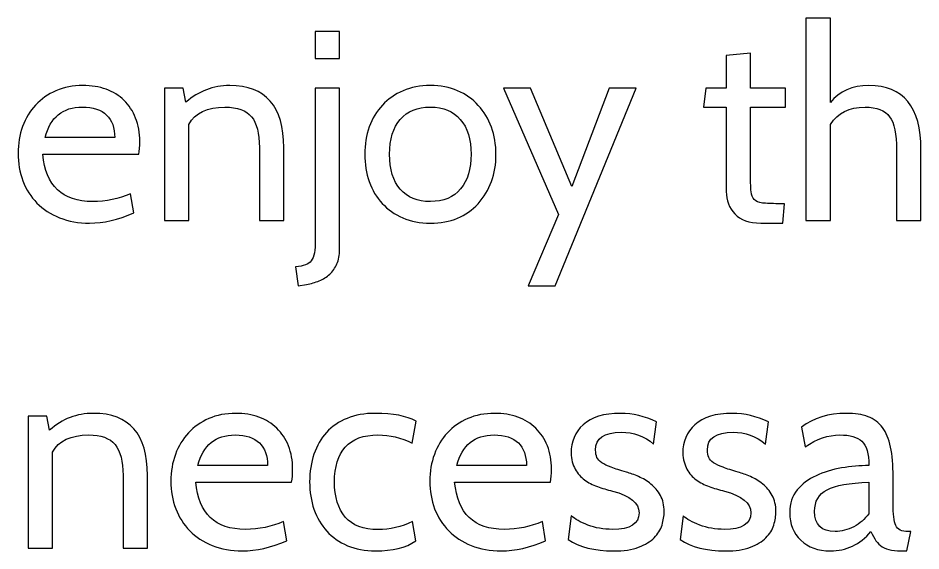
# Model space of a CAD drawing. Header units: centimetres. Extents: x -24 to 24.1, y -20.7 to 0.5.
# Drawn here: x 10.021 to 12.853, y -13.905 to -12.233 of the extents above; entities that cross this region are included whole.
import ezdxf

# ---------------------------------------------------------------- set-up
doc = ezdxf.new("R2010")
doc.units = ezdxf.units.CM
doc.header["$MEASUREMENT"] = 0
doc.layers.add('Layer 1', color=7, linetype='Continuous')

msp = doc.modelspace()

# ---------------------------------------------------------------- linework, layer by layer
at = {"layer": 'Layer 1', "color": 250}
for points, knots in [([(12.85266, -12.86815), (12.85266, -12.86815), (12.77646, -12.86815), (12.77646, -12.86815), (12.77646, -12.86815), (12.77646, -12.86815), (12.77646, -12.64632), (12.77646, -12.64632), (12.77646, -12.64632), (12.77646, -12.59722), (12.76912, -12.56264), (12.75445, -12.54261), (12.75445, -12.54261), (12.73977, -12.52257), (12.71409, -12.51255), (12.6774, -12.51255), (12.6774, -12.51255), (12.62773, -12.51255), (12.59161, -12.53061), (12.56903, -12.56674), (12.56903, -12.56674), (12.56903, -12.56674), (12.56903, -12.86815), (12.56903, -12.86815), (12.56903, -12.86815), (12.56903, -12.86815), (12.49198, -12.86815), (12.49198, -12.86815), (12.49198, -12.86815), (12.49198, -12.86815), (12.49198, -12.23315), (12.49198, -12.23315), (12.49198, -12.23315), (12.49198, -12.23315), (12.56903, -12.23315), (12.56903, -12.23315), (12.56903, -12.23315), (12.56903, -12.23315), (12.56903, -12.49816), (12.56903, -12.49816), (12.56903, -12.49816), (12.59669, -12.4626), (12.63676, -12.44481), (12.68925, -12.44481), (12.68925, -12.44481), (12.79819, -12.44481), (12.85266, -12.51198), (12.85266, -12.64632), (12.85266, -12.64632), (12.85266, -12.64632), (12.85266, -12.86815), (12.85266, -12.86815)], [0, 0, 0, 0, 0.07142857, 0.07142857, 0.07142857, 0.07142857, 0.14285714, 0.14285714, 0.14285714, 0.14285714, 0.21428571, 0.21428571, 0.21428571, 0.21428571, 0.28571429, 0.28571429, 0.28571429, 0.28571429, 0.35714286, 0.35714286, 0.35714286, 0.35714286, 0.42857143, 0.42857143, 0.42857143, 0.42857143, 0.5, 0.5, 0.5, 0.5, 0.57142857, 0.57142857, 0.57142857, 0.57142857, 0.64285714, 0.64285714, 0.64285714, 0.64285714, 0.71428571, 0.71428571, 0.71428571, 0.71428571, 0.78571429, 0.78571429, 0.78571429, 0.78571429, 0.85714286, 0.85714286, 0.85714286, 0.85714286, 1, 1, 1, 1]), ([(11.02978, -12.36015), (11.02978, -12.36015), (10.95358, -12.36015), (10.95358, -12.36015), (10.95358, -12.36015), (10.95358, -12.36015), (10.95358, -12.27548), (10.95358, -12.27548), (10.95358, -12.27548), (10.95358, -12.27548), (11.02978, -12.27548), (11.02978, -12.27548), (11.02978, -12.27548), (11.02978, -12.27548), (11.02978, -12.36015), (11.02978, -12.36015)], [0, 0, 0, 0, 0.2, 0.2, 0.2, 0.2, 0.4, 0.4, 0.4, 0.4, 0.6, 0.6, 0.6, 0.6, 1, 1, 1, 1]), ([(12.42509, -12.81566), (12.42509, -12.81566), (12.41916, -12.87662), (12.41916, -12.87662), (12.41916, -12.87662), (12.41916, -12.87662), (12.35058, -12.87662), (12.35058, -12.87662), (12.35058, -12.87662), (12.3139, -12.87662), (12.28666, -12.86702), (12.26888, -12.84783), (12.26888, -12.84783), (12.2511, -12.82864), (12.24221, -12.80521), (12.24221, -12.77756), (12.24221, -12.77756), (12.24221, -12.77756), (12.24221, -12.51255), (12.24221, -12.51255), (12.24221, -12.51255), (12.24221, -12.51255), (12.17109, -12.51255), (12.17109, -12.51255), (12.17109, -12.51255), (12.17109, -12.51255), (12.17786, -12.45328), (12.17786, -12.45328), (12.17786, -12.45328), (12.17786, -12.45328), (12.24221, -12.45328), (12.24221, -12.45328), (12.24221, -12.45328), (12.24221, -12.45328), (12.24221, -12.35083), (12.24221, -12.35083), (12.24221, -12.35083), (12.24221, -12.35083), (12.31841, -12.34321), (12.31841, -12.34321), (12.31841, -12.34321), (12.31841, -12.34321), (12.31841, -12.45328), (12.31841, -12.45328), (12.31841, -12.45328), (12.31841, -12.45328), (12.42763, -12.45328), (12.42763, -12.45328), (12.42763, -12.45328), (12.42763, -12.45328), (12.42763, -12.51255), (12.42763, -12.51255), (12.42763, -12.51255), (12.42763, -12.51255), (12.31841, -12.51255), (12.31841, -12.51255), (12.31841, -12.51255), (12.31841, -12.51255), (12.31841, -12.73099), (12.31841, -12.73099), (12.31841, -12.73099), (12.31841, -12.75075), (12.31898, -12.76627), (12.3201, -12.77756), (12.3201, -12.77756), (12.32123, -12.78885), (12.32448, -12.79731), (12.32984, -12.80296), (12.32984, -12.80296), (12.3352, -12.8086), (12.34381, -12.81213), (12.35566, -12.81354), (12.35566, -12.81354), (12.36752, -12.81495), (12.38417, -12.81566), (12.40562, -12.81566), (12.40562, -12.81566), (12.40562, -12.81566), (12.42509, -12.81566), (12.42509, -12.81566)], [0, 0, 0, 0, 0.04761905, 0.04761905, 0.04761905, 0.04761905, 0.0952381, 0.0952381, 0.0952381, 0.0952381, 0.14285714, 0.14285714, 0.14285714, 0.14285714, 0.19047619, 0.19047619, 0.19047619, 0.19047619, 0.23809524, 0.23809524, 0.23809524, 0.23809524, 0.28571429, 0.28571429, 0.28571429, 0.28571429, 0.33333333, 0.33333333, 0.33333333, 0.33333333, 0.38095238, 0.38095238, 0.38095238, 0.38095238, 0.42857143, 0.42857143, 0.42857143, 0.42857143, 0.47619048, 0.47619048, 0.47619048, 0.47619048, 0.52380952, 0.52380952, 0.52380952, 0.52380952, 0.57142857, 0.57142857, 0.57142857, 0.57142857, 0.61904762, 0.61904762, 0.61904762, 0.61904762, 0.66666667, 0.66666667, 0.66666667, 0.66666667, 0.71428571, 0.71428571, 0.71428571, 0.71428571, 0.76190476, 0.76190476, 0.76190476, 0.76190476, 0.80952381, 0.80952381, 0.80952381, 0.80952381, 0.85714286, 0.85714286, 0.85714286, 0.85714286, 0.9047619, 0.9047619, 0.9047619, 0.9047619, 1, 1, 1, 1]), ([(10.39985, -12.66072), (10.39985, -12.66072), (10.09928, -12.66072), (10.09928, -12.66072), (10.09928, -12.66072), (10.10831, -12.75949), (10.16024, -12.80888), (10.25507, -12.80888), (10.25507, -12.80888), (10.2974, -12.80888), (10.33719, -12.8007), (10.37445, -12.78433), (10.37445, -12.78433), (10.37445, -12.78433), (10.38461, -12.84444), (10.38461, -12.84444), (10.38461, -12.84444), (10.3355, -12.86589), (10.28922, -12.87662), (10.24575, -12.87662), (10.24575, -12.87662), (10.21076, -12.87662), (10.17929, -12.87097), (10.15135, -12.85968), (10.15135, -12.85968), (10.12341, -12.84839), (10.09984, -12.83301), (10.08065, -12.81354), (10.08065, -12.81354), (10.06146, -12.79407), (10.04679, -12.77092), (10.03663, -12.74411), (10.03663, -12.74411), (10.02647, -12.7173), (10.02139, -12.68837), (10.02139, -12.65733), (10.02139, -12.65733), (10.02139, -12.62741), (10.02618, -12.59947), (10.03578, -12.57351), (10.03578, -12.57351), (10.04538, -12.54754), (10.05892, -12.52511), (10.07642, -12.5062), (10.07642, -12.5062), (10.09392, -12.48729), (10.11523, -12.47233), (10.14034, -12.46133), (10.14034, -12.46133), (10.16546, -12.45032), (10.19354, -12.44481), (10.22459, -12.44481), (10.22459, -12.44481), (10.25112, -12.44481), (10.27539, -12.44877), (10.2974, -12.45667), (10.2974, -12.45667), (10.31941, -12.46457), (10.33818, -12.47614), (10.3537, -12.49138), (10.3537, -12.49138), (10.36923, -12.50662), (10.38136, -12.52511), (10.39011, -12.54684), (10.39011, -12.54684), (10.39886, -12.56857), (10.40323, -12.59298), (10.40323, -12.62008), (10.40323, -12.62008), (10.40323, -12.63588), (10.40211, -12.64943), (10.39985, -12.66072)], [0, 0, 0, 0, 0.05263158, 0.05263158, 0.05263158, 0.05263158, 0.10526316, 0.10526316, 0.10526316, 0.10526316, 0.15789474, 0.15789474, 0.15789474, 0.15789474, 0.21052632, 0.21052632, 0.21052632, 0.21052632, 0.26315789, 0.26315789, 0.26315789, 0.26315789, 0.31578947, 0.31578947, 0.31578947, 0.31578947, 0.36842105, 0.36842105, 0.36842105, 0.36842105, 0.42105263, 0.42105263, 0.42105263, 0.42105263, 0.47368421, 0.47368421, 0.47368421, 0.47368421, 0.52631579, 0.52631579, 0.52631579, 0.52631579, 0.57894737, 0.57894737, 0.57894737, 0.57894737, 0.63157895, 0.63157895, 0.63157895, 0.63157895, 0.68421053, 0.68421053, 0.68421053, 0.68421053, 0.73684211, 0.73684211, 0.73684211, 0.73684211, 0.78947368, 0.78947368, 0.78947368, 0.78947368, 0.84210526, 0.84210526, 0.84210526, 0.84210526, 0.89473684, 0.89473684, 0.89473684, 0.89473684, 1, 1, 1, 1]), ([(10.85452, -12.86815), (10.85452, -12.86815), (10.77831, -12.86815), (10.77831, -12.86815), (10.77831, -12.86815), (10.77831, -12.86815), (10.77831, -12.63955), (10.77831, -12.63955), (10.77831, -12.63955), (10.77831, -12.59496), (10.76999, -12.56264), (10.75334, -12.54261), (10.75334, -12.54261), (10.73669, -12.52257), (10.70889, -12.51255), (10.66994, -12.51255), (10.66994, -12.51255), (10.61463, -12.51255), (10.57681, -12.53061), (10.55649, -12.56674), (10.55649, -12.56674), (10.55649, -12.56674), (10.55649, -12.86815), (10.55649, -12.86815), (10.55649, -12.86815), (10.55649, -12.86815), (10.48029, -12.86815), (10.48029, -12.86815), (10.48029, -12.86815), (10.48029, -12.86815), (10.48029, -12.45328), (10.48029, -12.45328), (10.48029, -12.45328), (10.48029, -12.45328), (10.53955, -12.45328), (10.53955, -12.45328), (10.53955, -12.45328), (10.53955, -12.45328), (10.54802, -12.49731), (10.54802, -12.49731), (10.54802, -12.49731), (10.58753, -12.46231), (10.63325, -12.44481), (10.68518, -12.44481), (10.68518, -12.44481), (10.79807, -12.44481), (10.85452, -12.50973), (10.85452, -12.63955), (10.85452, -12.63955), (10.85452, -12.63955), (10.85452, -12.86815), (10.85452, -12.86815)], [0, 0, 0, 0, 0.07142857, 0.07142857, 0.07142857, 0.07142857, 0.14285714, 0.14285714, 0.14285714, 0.14285714, 0.21428571, 0.21428571, 0.21428571, 0.21428571, 0.28571429, 0.28571429, 0.28571429, 0.28571429, 0.35714286, 0.35714286, 0.35714286, 0.35714286, 0.42857143, 0.42857143, 0.42857143, 0.42857143, 0.5, 0.5, 0.5, 0.5, 0.57142857, 0.57142857, 0.57142857, 0.57142857, 0.64285714, 0.64285714, 0.64285714, 0.64285714, 0.71428571, 0.71428571, 0.71428571, 0.71428571, 0.78571429, 0.78571429, 0.78571429, 0.78571429, 0.85714286, 0.85714286, 0.85714286, 0.85714286, 1, 1, 1, 1]), ([(10.92564, -13.06881), (10.92564, -13.06881), (10.90024, -13.07304), (10.90024, -13.07304), (10.90024, -13.07304), (10.90024, -13.07304), (10.89177, -13.01378), (10.89177, -13.01378), (10.89177, -13.01378), (10.90419, -13.01265), (10.91435, -13.01067), (10.92225, -13.00785), (10.92225, -13.00785), (10.93015, -13.00503), (10.93636, -13.00065), (10.94088, -12.99473), (10.94088, -12.99473), (10.94539, -12.9888), (10.94864, -12.98062), (10.95061, -12.97017), (10.95061, -12.97017), (10.95259, -12.95987), (10.95358, -12.94618), (10.95358, -12.92925), (10.95358, -12.92925), (10.95358, -12.92925), (10.95358, -12.45328), (10.95358, -12.45328), (10.95358, -12.45328), (10.95358, -12.45328), (11.02978, -12.45328), (11.02978, -12.45328), (11.02978, -12.45328), (11.02978, -12.45328), (11.02978, -12.95874), (11.02978, -12.95874), (11.02978, -12.95874), (11.02978, -12.97681), (11.02695, -12.99219), (11.02131, -13.00489), (11.02131, -13.00489), (11.01567, -13.01759), (11.00819, -13.02831), (10.99887, -13.03706), (10.99887, -13.03706), (10.98956, -13.04581), (10.97855, -13.05272), (10.96585, -13.0578), (10.96585, -13.0578), (10.95315, -13.06288), (10.93975, -13.06655), (10.92564, -13.06881)], [0, 0, 0, 0, 0.07142857, 0.07142857, 0.07142857, 0.07142857, 0.14285714, 0.14285714, 0.14285714, 0.14285714, 0.21428571, 0.21428571, 0.21428571, 0.21428571, 0.28571429, 0.28571429, 0.28571429, 0.28571429, 0.35714286, 0.35714286, 0.35714286, 0.35714286, 0.42857143, 0.42857143, 0.42857143, 0.42857143, 0.5, 0.5, 0.5, 0.5, 0.57142857, 0.57142857, 0.57142857, 0.57142857, 0.64285714, 0.64285714, 0.64285714, 0.64285714, 0.71428571, 0.71428571, 0.71428571, 0.71428571, 0.78571429, 0.78571429, 0.78571429, 0.78571429, 0.85714286, 0.85714286, 0.85714286, 0.85714286, 1, 1, 1, 1]), ([(11.46411, -12.81566), (11.42743, -12.8563), (11.37747, -12.87662), (11.31425, -12.87662), (11.31425, -12.87662), (11.28208, -12.87662), (11.25329, -12.87111), (11.22789, -12.86011), (11.22789, -12.86011), (11.20249, -12.8491), (11.1809, -12.834), (11.16312, -12.81481), (11.16312, -12.81481), (11.14534, -12.79562), (11.1318, -12.77276), (11.12248, -12.74623), (11.12248, -12.74623), (11.11317, -12.7197), (11.10851, -12.6912), (11.10851, -12.66072), (11.10851, -12.66072), (11.10851, -12.62967), (11.11331, -12.60103), (11.12291, -12.57478), (11.12291, -12.57478), (11.1325, -12.54853), (11.14619, -12.52581), (11.16397, -12.50662), (11.16397, -12.50662), (11.18175, -12.48743), (11.20334, -12.47233), (11.22874, -12.46133), (11.22874, -12.46133), (11.25414, -12.45032), (11.28265, -12.44481), (11.31425, -12.44481), (11.31425, -12.44481), (11.34586, -12.44481), (11.37437, -12.45032), (11.39977, -12.46133), (11.39977, -12.46133), (11.42517, -12.47233), (11.44676, -12.48757), (11.46454, -12.50705), (11.46454, -12.50705), (11.48232, -12.52652), (11.49601, -12.54938), (11.5056, -12.57563), (11.5056, -12.57563), (11.5152, -12.60187), (11.52, -12.63024), (11.52, -12.66072), (11.52, -12.66072), (11.52, -12.7228), (11.50137, -12.77445), (11.46411, -12.81566)], [0, 0, 0, 0, 0.06666667, 0.06666667, 0.06666667, 0.06666667, 0.13333333, 0.13333333, 0.13333333, 0.13333333, 0.2, 0.2, 0.2, 0.2, 0.26666667, 0.26666667, 0.26666667, 0.26666667, 0.33333333, 0.33333333, 0.33333333, 0.33333333, 0.4, 0.4, 0.4, 0.4, 0.46666667, 0.46666667, 0.46666667, 0.46666667, 0.53333333, 0.53333333, 0.53333333, 0.53333333, 0.6, 0.6, 0.6, 0.6, 0.66666667, 0.66666667, 0.66666667, 0.66666667, 0.73333333, 0.73333333, 0.73333333, 0.73333333, 0.8, 0.8, 0.8, 0.8, 0.86666667, 0.86666667, 0.86666667, 0.86666667, 1, 1, 1, 1]), ([(11.95942, -12.45328), (11.95942, -12.45328), (11.70542, -13.07304), (11.70542, -13.07304), (11.70542, -13.07304), (11.70542, -13.07304), (11.62075, -13.07304), (11.62075, -13.07304), (11.62075, -13.07304), (11.62075, -13.07304), (11.71643, -12.84952), (11.71643, -12.84952), (11.71643, -12.84952), (11.71643, -12.84952), (11.54371, -12.45328), (11.54371, -12.45328), (11.54371, -12.45328), (11.54371, -12.45328), (11.62837, -12.45328), (11.62837, -12.45328), (11.62837, -12.45328), (11.62837, -12.45328), (11.75791, -12.76147), (11.75791, -12.76147), (11.75791, -12.76147), (11.75791, -12.76147), (11.87475, -12.45328), (11.87475, -12.45328), (11.87475, -12.45328), (11.87475, -12.45328), (11.95942, -12.45328), (11.95942, -12.45328)], [0, 0, 0, 0, 0.11111111, 0.11111111, 0.11111111, 0.11111111, 0.22222222, 0.22222222, 0.22222222, 0.22222222, 0.33333333, 0.33333333, 0.33333333, 0.33333333, 0.44444444, 0.44444444, 0.44444444, 0.44444444, 0.55555556, 0.55555556, 0.55555556, 0.55555556, 0.66666667, 0.66666667, 0.66666667, 0.66666667, 0.77777778, 0.77777778, 0.77777778, 0.77777778, 1, 1, 1, 1]), ([(10.22289, -12.51255), (10.16137, -12.51255), (10.12242, -12.54444), (10.10605, -12.60822), (10.10605, -12.60822), (10.10605, -12.60822), (10.32449, -12.60822), (10.32449, -12.60822), (10.32449, -12.60822), (10.32449, -12.57774), (10.31603, -12.55418), (10.29909, -12.53753), (10.29909, -12.53753), (10.28216, -12.52087), (10.25676, -12.51255), (10.22289, -12.51255)], [0, 0, 0, 0, 0.2, 0.2, 0.2, 0.2, 0.4, 0.4, 0.4, 0.4, 0.6, 0.6, 0.6, 0.6, 1, 1, 1, 1]), ([(11.40823, -12.5515), (11.38622, -12.52553), (11.35489, -12.51255), (11.31425, -12.51255), (11.31425, -12.51255), (11.27361, -12.51255), (11.24215, -12.52539), (11.21985, -12.55107), (11.21985, -12.55107), (11.19755, -12.57675), (11.18641, -12.6133), (11.18641, -12.66072), (11.18641, -12.66072), (11.18641, -12.70813), (11.19755, -12.74468), (11.21985, -12.77036), (11.21985, -12.77036), (11.24215, -12.79604), (11.27361, -12.80888), (11.31425, -12.80888), (11.31425, -12.80888), (11.35546, -12.80888), (11.38707, -12.79562), (11.40908, -12.76909), (11.40908, -12.76909), (11.43109, -12.74256), (11.4421, -12.70644), (11.4421, -12.66072), (11.4421, -12.66072), (11.4421, -12.61387), (11.43081, -12.57746), (11.40823, -12.5515)], [0, 0, 0, 0, 0.11111111, 0.11111111, 0.11111111, 0.11111111, 0.22222222, 0.22222222, 0.22222222, 0.22222222, 0.33333333, 0.33333333, 0.33333333, 0.33333333, 0.44444444, 0.44444444, 0.44444444, 0.44444444, 0.55555556, 0.55555556, 0.55555556, 0.55555556, 0.66666667, 0.66666667, 0.66666667, 0.66666667, 0.77777778, 0.77777778, 0.77777778, 0.77777778, 1, 1, 1, 1]), ([(10.42692, -13.89686), (10.42692, -13.89686), (10.35071, -13.89686), (10.35071, -13.89686), (10.35071, -13.89686), (10.35071, -13.89686), (10.35071, -13.66826), (10.35071, -13.66826), (10.35071, -13.66826), (10.35071, -13.62367), (10.34239, -13.59135), (10.32574, -13.57132), (10.32574, -13.57132), (10.30909, -13.55128), (10.28129, -13.54126), (10.24234, -13.54126), (10.24234, -13.54126), (10.18703, -13.54126), (10.14921, -13.55932), (10.12889, -13.59545), (10.12889, -13.59545), (10.12889, -13.59545), (10.12889, -13.89686), (10.12889, -13.89686), (10.12889, -13.89686), (10.12889, -13.89686), (10.05269, -13.89686), (10.05269, -13.89686), (10.05269, -13.89686), (10.05269, -13.89686), (10.05269, -13.48199), (10.05269, -13.48199), (10.05269, -13.48199), (10.05269, -13.48199), (10.11195, -13.48199), (10.11195, -13.48199), (10.11195, -13.48199), (10.11195, -13.48199), (10.12042, -13.52602), (10.12042, -13.52602), (10.12042, -13.52602), (10.15993, -13.49102), (10.20565, -13.47352), (10.25758, -13.47352), (10.25758, -13.47352), (10.37047, -13.47352), (10.42692, -13.53844), (10.42692, -13.66826), (10.42692, -13.66826), (10.42692, -13.66826), (10.42692, -13.89686), (10.42692, -13.89686)], [0, 0, 0, 0, 0.07142857, 0.07142857, 0.07142857, 0.07142857, 0.14285714, 0.14285714, 0.14285714, 0.14285714, 0.21428571, 0.21428571, 0.21428571, 0.21428571, 0.28571429, 0.28571429, 0.28571429, 0.28571429, 0.35714286, 0.35714286, 0.35714286, 0.35714286, 0.42857143, 0.42857143, 0.42857143, 0.42857143, 0.5, 0.5, 0.5, 0.5, 0.57142857, 0.57142857, 0.57142857, 0.57142857, 0.64285714, 0.64285714, 0.64285714, 0.64285714, 0.71428571, 0.71428571, 0.71428571, 0.71428571, 0.78571429, 0.78571429, 0.78571429, 0.78571429, 0.85714286, 0.85714286, 0.85714286, 0.85714286, 1, 1, 1, 1]), ([(10.87904, -13.68943), (10.87904, -13.68943), (10.57847, -13.68943), (10.57847, -13.68943), (10.57847, -13.68943), (10.5875, -13.7882), (10.63943, -13.83759), (10.73426, -13.83759), (10.73426, -13.83759), (10.77659, -13.83759), (10.81638, -13.82941), (10.85364, -13.81304), (10.85364, -13.81304), (10.85364, -13.81304), (10.8638, -13.87315), (10.8638, -13.87315), (10.8638, -13.87315), (10.81469, -13.8946), (10.76841, -13.90533), (10.72494, -13.90533), (10.72494, -13.90533), (10.68995, -13.90533), (10.65848, -13.89968), (10.63054, -13.88839), (10.63054, -13.88839), (10.6026, -13.8771), (10.57903, -13.86172), (10.55984, -13.84225), (10.55984, -13.84225), (10.54065, -13.82278), (10.52598, -13.79963), (10.51582, -13.77282), (10.51582, -13.77282), (10.50566, -13.74601), (10.50058, -13.71708), (10.50058, -13.68604), (10.50058, -13.68604), (10.50058, -13.65612), (10.50537, -13.62818), (10.51497, -13.60222), (10.51497, -13.60222), (10.52457, -13.57625), (10.53811, -13.55382), (10.55561, -13.53491), (10.55561, -13.53491), (10.57311, -13.516), (10.59442, -13.50104), (10.61953, -13.49004), (10.61953, -13.49004), (10.64465, -13.47903), (10.67273, -13.47352), (10.70378, -13.47352), (10.70378, -13.47352), (10.73031, -13.47352), (10.75458, -13.47748), (10.77659, -13.48538), (10.77659, -13.48538), (10.7986, -13.49328), (10.81737, -13.50485), (10.83289, -13.52009), (10.83289, -13.52009), (10.84842, -13.53533), (10.86055, -13.55382), (10.8693, -13.57555), (10.8693, -13.57555), (10.87805, -13.59728), (10.88242, -13.62169), (10.88242, -13.64879), (10.88242, -13.64879), (10.88242, -13.66459), (10.8813, -13.67814), (10.87904, -13.68943)], [0, 0, 0, 0, 0.05263158, 0.05263158, 0.05263158, 0.05263158, 0.10526316, 0.10526316, 0.10526316, 0.10526316, 0.15789474, 0.15789474, 0.15789474, 0.15789474, 0.21052632, 0.21052632, 0.21052632, 0.21052632, 0.26315789, 0.26315789, 0.26315789, 0.26315789, 0.31578947, 0.31578947, 0.31578947, 0.31578947, 0.36842105, 0.36842105, 0.36842105, 0.36842105, 0.42105263, 0.42105263, 0.42105263, 0.42105263, 0.47368421, 0.47368421, 0.47368421, 0.47368421, 0.52631579, 0.52631579, 0.52631579, 0.52631579, 0.57894737, 0.57894737, 0.57894737, 0.57894737, 0.63157895, 0.63157895, 0.63157895, 0.63157895, 0.68421053, 0.68421053, 0.68421053, 0.68421053, 0.73684211, 0.73684211, 0.73684211, 0.73684211, 0.78947368, 0.78947368, 0.78947368, 0.78947368, 0.84210526, 0.84210526, 0.84210526, 0.84210526, 0.89473684, 0.89473684, 0.89473684, 0.89473684, 1, 1, 1, 1]), ([(11.14236, -13.90533), (11.10906, -13.90533), (11.0797, -13.89982), (11.0543, -13.88882), (11.0543, -13.88882), (11.0289, -13.87781), (11.00731, -13.86257), (10.98953, -13.8431), (10.98953, -13.8431), (10.97175, -13.82362), (10.95835, -13.80076), (10.94932, -13.77452), (10.94932, -13.77452), (10.94029, -13.74827), (10.93577, -13.71962), (10.93577, -13.68858), (10.93577, -13.68858), (10.93577, -13.65697), (10.94029, -13.62804), (10.94932, -13.6018), (10.94932, -13.6018), (10.95835, -13.57555), (10.97147, -13.55283), (10.98869, -13.53364), (10.98869, -13.53364), (11.0059, -13.51445), (11.02735, -13.49963), (11.05303, -13.48919), (11.05303, -13.48919), (11.07872, -13.47875), (11.10821, -13.47352), (11.14151, -13.47352), (11.14151, -13.47352), (11.19683, -13.47352), (11.23944, -13.48171), (11.26936, -13.49808), (11.26936, -13.49808), (11.26936, -13.49808), (11.2575, -13.56666), (11.2575, -13.56666), (11.2575, -13.56666), (11.22251, -13.54973), (11.18667, -13.54126), (11.14998, -13.54126), (11.14998, -13.54126), (11.10426, -13.54126), (11.07011, -13.55396), (11.04753, -13.57936), (11.04753, -13.57936), (11.02495, -13.60476), (11.01366, -13.64117), (11.01366, -13.68858), (11.01366, -13.68858), (11.01366, -13.73599), (11.02495, -13.77282), (11.04753, -13.79907), (11.04753, -13.79907), (11.07011, -13.82532), (11.10426, -13.83844), (11.14998, -13.83844), (11.14998, -13.83844), (11.18723, -13.83844), (11.22336, -13.82997), (11.25835, -13.81304), (11.25835, -13.81304), (11.25835, -13.81304), (11.26851, -13.874), (11.26851, -13.874), (11.26851, -13.874), (11.23747, -13.89488), (11.19542, -13.90533), (11.14236, -13.90533)], [0, 0, 0, 0, 0.05263158, 0.05263158, 0.05263158, 0.05263158, 0.10526316, 0.10526316, 0.10526316, 0.10526316, 0.15789474, 0.15789474, 0.15789474, 0.15789474, 0.21052632, 0.21052632, 0.21052632, 0.21052632, 0.26315789, 0.26315789, 0.26315789, 0.26315789, 0.31578947, 0.31578947, 0.31578947, 0.31578947, 0.36842105, 0.36842105, 0.36842105, 0.36842105, 0.42105263, 0.42105263, 0.42105263, 0.42105263, 0.47368421, 0.47368421, 0.47368421, 0.47368421, 0.52631579, 0.52631579, 0.52631579, 0.52631579, 0.57894737, 0.57894737, 0.57894737, 0.57894737, 0.63157895, 0.63157895, 0.63157895, 0.63157895, 0.68421053, 0.68421053, 0.68421053, 0.68421053, 0.73684211, 0.73684211, 0.73684211, 0.73684211, 0.78947368, 0.78947368, 0.78947368, 0.78947368, 0.84210526, 0.84210526, 0.84210526, 0.84210526, 0.89473684, 0.89473684, 0.89473684, 0.89473684, 1, 1, 1, 1]), ([(11.691, -13.68943), (11.691, -13.68943), (11.39043, -13.68943), (11.39043, -13.68943), (11.39043, -13.68943), (11.39946, -13.7882), (11.45139, -13.83759), (11.54622, -13.83759), (11.54622, -13.83759), (11.58855, -13.83759), (11.62834, -13.82941), (11.6656, -13.81304), (11.6656, -13.81304), (11.6656, -13.81304), (11.67576, -13.87315), (11.67576, -13.87315), (11.67576, -13.87315), (11.62665, -13.8946), (11.58037, -13.90533), (11.5369, -13.90533), (11.5369, -13.90533), (11.50191, -13.90533), (11.47044, -13.89968), (11.4425, -13.88839), (11.4425, -13.88839), (11.41456, -13.8771), (11.39099, -13.86172), (11.3718, -13.84225), (11.3718, -13.84225), (11.35261, -13.82278), (11.33794, -13.79963), (11.32778, -13.77282), (11.32778, -13.77282), (11.31762, -13.74601), (11.31254, -13.71708), (11.31254, -13.68604), (11.31254, -13.68604), (11.31254, -13.65612), (11.31733, -13.62818), (11.32693, -13.60222), (11.32693, -13.60222), (11.33653, -13.57625), (11.35007, -13.55382), (11.36757, -13.53491), (11.36757, -13.53491), (11.38507, -13.516), (11.40638, -13.50104), (11.43149, -13.49004), (11.43149, -13.49004), (11.45661, -13.47903), (11.48469, -13.47352), (11.51574, -13.47352), (11.51574, -13.47352), (11.54227, -13.47352), (11.56654, -13.47748), (11.58855, -13.48538), (11.58855, -13.48538), (11.61056, -13.49328), (11.62933, -13.50485), (11.64485, -13.52009), (11.64485, -13.52009), (11.66038, -13.53533), (11.67251, -13.55382), (11.68126, -13.57555), (11.68126, -13.57555), (11.69001, -13.59728), (11.69438, -13.62169), (11.69438, -13.64879), (11.69438, -13.64879), (11.69438, -13.66459), (11.69326, -13.67814), (11.691, -13.68943)], [0, 0, 0, 0, 0.05263158, 0.05263158, 0.05263158, 0.05263158, 0.10526316, 0.10526316, 0.10526316, 0.10526316, 0.15789474, 0.15789474, 0.15789474, 0.15789474, 0.21052632, 0.21052632, 0.21052632, 0.21052632, 0.26315789, 0.26315789, 0.26315789, 0.26315789, 0.31578947, 0.31578947, 0.31578947, 0.31578947, 0.36842105, 0.36842105, 0.36842105, 0.36842105, 0.42105263, 0.42105263, 0.42105263, 0.42105263, 0.47368421, 0.47368421, 0.47368421, 0.47368421, 0.52631579, 0.52631579, 0.52631579, 0.52631579, 0.57894737, 0.57894737, 0.57894737, 0.57894737, 0.63157895, 0.63157895, 0.63157895, 0.63157895, 0.68421053, 0.68421053, 0.68421053, 0.68421053, 0.73684211, 0.73684211, 0.73684211, 0.73684211, 0.78947368, 0.78947368, 0.78947368, 0.78947368, 0.84210526, 0.84210526, 0.84210526, 0.84210526, 0.89473684, 0.89473684, 0.89473684, 0.89473684, 1, 1, 1, 1]), ([(11.88912, -13.90533), (11.82873, -13.90533), (11.78131, -13.89319), (11.74688, -13.86892), (11.74688, -13.86892), (11.74688, -13.86892), (11.7562, -13.79526), (11.7562, -13.79526), (11.7562, -13.79526), (11.76749, -13.80542), (11.78484, -13.81502), (11.80827, -13.82405), (11.80827, -13.82405), (11.83169, -13.83308), (11.85751, -13.83759), (11.88574, -13.83759), (11.88574, -13.83759), (11.94105, -13.83759), (11.96871, -13.82038), (11.96871, -13.78595), (11.96871, -13.78595), (11.96871, -13.7549), (11.94105, -13.73204), (11.88574, -13.71737), (11.88574, -13.71737), (11.8688, -13.71341), (11.85286, -13.70876), (11.8379, -13.7034), (11.8379, -13.7034), (11.82294, -13.69803), (11.80954, -13.69098), (11.79768, -13.68223), (11.79768, -13.68223), (11.78583, -13.67348), (11.77609, -13.66233), (11.76847, -13.64879), (11.76847, -13.64879), (11.76085, -13.63524), (11.75648, -13.61831), (11.75535, -13.59799), (11.75535, -13.59799), (11.75535, -13.56243), (11.76805, -13.53279), (11.79345, -13.50909), (11.79345, -13.50909), (11.81885, -13.48538), (11.85808, -13.47352), (11.91114, -13.47352), (11.91114, -13.47352), (11.94896, -13.47352), (11.98649, -13.48256), (12.02374, -13.50062), (12.02374, -13.50062), (12.02374, -13.50062), (12.01443, -13.57005), (12.01443, -13.57005), (12.01443, -13.57005), (11.98508, -13.54521), (11.95121, -13.53279), (11.91283, -13.53279), (11.91283, -13.53279), (11.85921, -13.53279), (11.8324, -13.55156), (11.8324, -13.5891), (11.8324, -13.5891), (11.8324, -13.59813), (11.83381, -13.60589), (11.83663, -13.6121), (11.83663, -13.6121), (11.83945, -13.61831), (11.84453, -13.62395), (11.85187, -13.62875), (11.85187, -13.62875), (11.85921, -13.63355), (11.86909, -13.6382), (11.8815, -13.64286), (11.8815, -13.64286), (11.89392, -13.64737), (11.90973, -13.65245), (11.92892, -13.6581), (11.92892, -13.6581), (11.94077, -13.66149), (11.95361, -13.66614), (11.96744, -13.67207), (11.96744, -13.67207), (11.98127, -13.678), (11.99411, -13.68576), (12.00596, -13.69535), (12.00596, -13.69535), (12.01782, -13.70495), (12.0277, -13.7168), (12.0356, -13.73091), (12.0356, -13.73091), (12.0435, -13.74502), (12.04745, -13.76196), (12.04745, -13.78171), (12.04745, -13.78171), (12.04745, -13.79526), (12.04519, -13.80937), (12.04068, -13.82405), (12.04068, -13.82405), (12.03616, -13.83872), (12.02798, -13.85199), (12.01612, -13.86384), (12.01612, -13.86384), (12.00427, -13.87569), (11.98804, -13.88557), (11.96744, -13.89347), (11.96744, -13.89347), (11.94684, -13.90138), (11.92073, -13.90533), (11.88912, -13.90533)], [0, 0, 0, 0, 0.03448276, 0.03448276, 0.03448276, 0.03448276, 0.06896552, 0.06896552, 0.06896552, 0.06896552, 0.10344828, 0.10344828, 0.10344828, 0.10344828, 0.13793103, 0.13793103, 0.13793103, 0.13793103, 0.17241379, 0.17241379, 0.17241379, 0.17241379, 0.20689655, 0.20689655, 0.20689655, 0.20689655, 0.24137931, 0.24137931, 0.24137931, 0.24137931, 0.27586207, 0.27586207, 0.27586207, 0.27586207, 0.31034483, 0.31034483, 0.31034483, 0.31034483, 0.34482759, 0.34482759, 0.34482759, 0.34482759, 0.37931034, 0.37931034, 0.37931034, 0.37931034, 0.4137931, 0.4137931, 0.4137931, 0.4137931, 0.44827586, 0.44827586, 0.44827586, 0.44827586, 0.48275862, 0.48275862, 0.48275862, 0.48275862, 0.51724138, 0.51724138, 0.51724138, 0.51724138, 0.55172414, 0.55172414, 0.55172414, 0.55172414, 0.5862069, 0.5862069, 0.5862069, 0.5862069, 0.62068966, 0.62068966, 0.62068966, 0.62068966, 0.65517241, 0.65517241, 0.65517241, 0.65517241, 0.68965517, 0.68965517, 0.68965517, 0.68965517, 0.72413793, 0.72413793, 0.72413793, 0.72413793, 0.75862069, 0.75862069, 0.75862069, 0.75862069, 0.79310345, 0.79310345, 0.79310345, 0.79310345, 0.82758621, 0.82758621, 0.82758621, 0.82758621, 0.86206897, 0.86206897, 0.86206897, 0.86206897, 0.89655172, 0.89655172, 0.89655172, 0.89655172, 0.93103448, 0.93103448, 0.93103448, 0.93103448, 1, 1, 1, 1]), ([(12.23964, -13.90533), (12.17925, -13.90533), (12.13183, -13.89319), (12.0974, -13.86892), (12.0974, -13.86892), (12.0974, -13.86892), (12.10672, -13.79526), (12.10672, -13.79526), (12.10672, -13.79526), (12.11801, -13.80542), (12.13536, -13.81502), (12.15879, -13.82405), (12.15879, -13.82405), (12.18221, -13.83308), (12.20803, -13.83759), (12.23626, -13.83759), (12.23626, -13.83759), (12.29157, -13.83759), (12.31923, -13.82038), (12.31923, -13.78595), (12.31923, -13.78595), (12.31923, -13.7549), (12.29157, -13.73204), (12.23626, -13.71737), (12.23626, -13.71737), (12.21932, -13.71341), (12.20338, -13.70876), (12.18842, -13.7034), (12.18842, -13.7034), (12.17346, -13.69803), (12.16006, -13.69098), (12.1482, -13.68223), (12.1482, -13.68223), (12.13635, -13.67348), (12.12661, -13.66233), (12.11899, -13.64879), (12.11899, -13.64879), (12.11137, -13.63524), (12.107, -13.61831), (12.10587, -13.59799), (12.10587, -13.59799), (12.10587, -13.56243), (12.11857, -13.53279), (12.14397, -13.50909), (12.14397, -13.50909), (12.16937, -13.48538), (12.2086, -13.47352), (12.26166, -13.47352), (12.26166, -13.47352), (12.29948, -13.47352), (12.33701, -13.48256), (12.37426, -13.50062), (12.37426, -13.50062), (12.37426, -13.50062), (12.36495, -13.57005), (12.36495, -13.57005), (12.36495, -13.57005), (12.3356, -13.54521), (12.30173, -13.53279), (12.26335, -13.53279), (12.26335, -13.53279), (12.20973, -13.53279), (12.18292, -13.55156), (12.18292, -13.5891), (12.18292, -13.5891), (12.18292, -13.59813), (12.18433, -13.60589), (12.18715, -13.6121), (12.18715, -13.6121), (12.18997, -13.61831), (12.19505, -13.62395), (12.20239, -13.62875), (12.20239, -13.62875), (12.20973, -13.63355), (12.21961, -13.6382), (12.23202, -13.64286), (12.23202, -13.64286), (12.24444, -13.64737), (12.26025, -13.65245), (12.27944, -13.6581), (12.27944, -13.6581), (12.29129, -13.66149), (12.30413, -13.66614), (12.31796, -13.67207), (12.31796, -13.67207), (12.33179, -13.678), (12.34463, -13.68576), (12.35648, -13.69535), (12.35648, -13.69535), (12.36834, -13.70495), (12.37822, -13.7168), (12.38612, -13.73091), (12.38612, -13.73091), (12.39402, -13.74502), (12.39797, -13.76196), (12.39797, -13.78171), (12.39797, -13.78171), (12.39797, -13.79526), (12.39571, -13.80937), (12.3912, -13.82405), (12.3912, -13.82405), (12.38668, -13.83872), (12.3785, -13.85199), (12.36664, -13.86384), (12.36664, -13.86384), (12.35479, -13.87569), (12.33856, -13.88557), (12.31796, -13.89347), (12.31796, -13.89347), (12.29736, -13.90138), (12.27125, -13.90533), (12.23964, -13.90533)], [0, 0, 0, 0, 0.03448276, 0.03448276, 0.03448276, 0.03448276, 0.06896552, 0.06896552, 0.06896552, 0.06896552, 0.10344828, 0.10344828, 0.10344828, 0.10344828, 0.13793103, 0.13793103, 0.13793103, 0.13793103, 0.17241379, 0.17241379, 0.17241379, 0.17241379, 0.20689655, 0.20689655, 0.20689655, 0.20689655, 0.24137931, 0.24137931, 0.24137931, 0.24137931, 0.27586207, 0.27586207, 0.27586207, 0.27586207, 0.31034483, 0.31034483, 0.31034483, 0.31034483, 0.34482759, 0.34482759, 0.34482759, 0.34482759, 0.37931034, 0.37931034, 0.37931034, 0.37931034, 0.4137931, 0.4137931, 0.4137931, 0.4137931, 0.44827586, 0.44827586, 0.44827586, 0.44827586, 0.48275862, 0.48275862, 0.48275862, 0.48275862, 0.51724138, 0.51724138, 0.51724138, 0.51724138, 0.55172414, 0.55172414, 0.55172414, 0.55172414, 0.5862069, 0.5862069, 0.5862069, 0.5862069, 0.62068966, 0.62068966, 0.62068966, 0.62068966, 0.65517241, 0.65517241, 0.65517241, 0.65517241, 0.68965517, 0.68965517, 0.68965517, 0.68965517, 0.72413793, 0.72413793, 0.72413793, 0.72413793, 0.75862069, 0.75862069, 0.75862069, 0.75862069, 0.79310345, 0.79310345, 0.79310345, 0.79310345, 0.82758621, 0.82758621, 0.82758621, 0.82758621, 0.86206897, 0.86206897, 0.86206897, 0.86206897, 0.89655172, 0.89655172, 0.89655172, 0.89655172, 0.93103448, 0.93103448, 0.93103448, 0.93103448, 1, 1, 1, 1]), ([(12.82046, -13.84437), (12.82046, -13.84437), (12.8086, -13.90533), (12.8086, -13.90533), (12.8086, -13.90533), (12.8086, -13.90533), (12.80268, -13.90533), (12.80268, -13.90533), (12.80268, -13.90533), (12.78574, -13.90533), (12.77163, -13.90434), (12.76034, -13.90236), (12.76034, -13.90236), (12.74906, -13.90039), (12.73946, -13.897), (12.73156, -13.8922), (12.73156, -13.8922), (12.72366, -13.88741), (12.71702, -13.88106), (12.71166, -13.87315), (12.71166, -13.87315), (12.7063, -13.86525), (12.70108, -13.85566), (12.696, -13.84437), (12.696, -13.84437), (12.661, -13.88501), (12.61867, -13.90533), (12.569, -13.90533), (12.569, -13.90533), (12.53005, -13.90533), (12.49901, -13.89418), (12.47586, -13.87188), (12.47586, -13.87188), (12.45272, -13.84959), (12.44115, -13.82066), (12.44115, -13.7851), (12.44115, -13.7851), (12.44115, -13.75631), (12.44891, -13.73261), (12.46443, -13.71398), (12.46443, -13.71398), (12.47996, -13.69535), (12.49971, -13.68039), (12.5237, -13.66911), (12.5237, -13.66911), (12.54769, -13.65782), (12.57436, -13.64977), (12.60371, -13.64498), (12.60371, -13.64498), (12.63306, -13.64018), (12.66157, -13.6375), (12.68922, -13.63693), (12.68922, -13.63693), (12.68922, -13.59968), (12.68203, -13.57442), (12.66763, -13.56116), (12.66763, -13.56116), (12.65324, -13.54789), (12.63024, -13.54126), (12.59863, -13.54126), (12.59863, -13.54126), (12.56251, -13.54126), (12.5261, -13.55368), (12.48941, -13.57851), (12.48941, -13.57851), (12.48941, -13.57851), (12.4784, -13.51671), (12.4784, -13.51671), (12.4784, -13.51671), (12.51566, -13.48792), (12.56251, -13.47352), (12.61895, -13.47352), (12.61895, -13.47352), (12.64548, -13.47352), (12.66806, -13.47705), (12.68668, -13.48411), (12.68668, -13.48411), (12.70531, -13.49116), (12.72041, -13.50245), (12.73198, -13.51798), (12.73198, -13.51798), (12.74355, -13.5335), (12.75202, -13.55396), (12.75738, -13.57936), (12.75738, -13.57936), (12.76274, -13.60476), (12.76542, -13.6358), (12.76542, -13.67249), (12.76542, -13.67249), (12.76542, -13.67249), (12.76542, -13.75716), (12.76542, -13.75716), (12.76542, -13.75716), (12.76542, -13.7899), (12.76825, -13.81262), (12.77389, -13.82532), (12.77389, -13.82532), (12.77954, -13.83802), (12.79252, -13.84437), (12.81284, -13.84437), (12.81284, -13.84437), (12.81284, -13.84437), (12.82046, -13.84437), (12.82046, -13.84437)], [0, 0, 0, 0, 0.03703704, 0.03703704, 0.03703704, 0.03703704, 0.07407407, 0.07407407, 0.07407407, 0.07407407, 0.11111111, 0.11111111, 0.11111111, 0.11111111, 0.14814815, 0.14814815, 0.14814815, 0.14814815, 0.18518519, 0.18518519, 0.18518519, 0.18518519, 0.22222222, 0.22222222, 0.22222222, 0.22222222, 0.25925926, 0.25925926, 0.25925926, 0.25925926, 0.2962963, 0.2962963, 0.2962963, 0.2962963, 0.33333333, 0.33333333, 0.33333333, 0.33333333, 0.37037037, 0.37037037, 0.37037037, 0.37037037, 0.40740741, 0.40740741, 0.40740741, 0.40740741, 0.44444444, 0.44444444, 0.44444444, 0.44444444, 0.48148148, 0.48148148, 0.48148148, 0.48148148, 0.51851852, 0.51851852, 0.51851852, 0.51851852, 0.55555556, 0.55555556, 0.55555556, 0.55555556, 0.59259259, 0.59259259, 0.59259259, 0.59259259, 0.62962963, 0.62962963, 0.62962963, 0.62962963, 0.66666667, 0.66666667, 0.66666667, 0.66666667, 0.7037037, 0.7037037, 0.7037037, 0.7037037, 0.74074074, 0.74074074, 0.74074074, 0.74074074, 0.77777778, 0.77777778, 0.77777778, 0.77777778, 0.81481481, 0.81481481, 0.81481481, 0.81481481, 0.85185185, 0.85185185, 0.85185185, 0.85185185, 0.88888889, 0.88888889, 0.88888889, 0.88888889, 0.92592593, 0.92592593, 0.92592593, 0.92592593, 1, 1, 1, 1]), ([(10.70208, -13.54126), (10.64056, -13.54126), (10.60161, -13.57315), (10.58524, -13.63693), (10.58524, -13.63693), (10.58524, -13.63693), (10.80368, -13.63693), (10.80368, -13.63693), (10.80368, -13.63693), (10.80368, -13.60645), (10.79522, -13.58289), (10.77828, -13.56624), (10.77828, -13.56624), (10.76135, -13.54958), (10.73595, -13.54126), (10.70208, -13.54126)], [0, 0, 0, 0, 0.2, 0.2, 0.2, 0.2, 0.4, 0.4, 0.4, 0.4, 0.6, 0.6, 0.6, 0.6, 1, 1, 1, 1]), ([(11.51404, -13.54126), (11.45252, -13.54126), (11.41357, -13.57315), (11.3972, -13.63693), (11.3972, -13.63693), (11.3972, -13.63693), (11.61564, -13.63693), (11.61564, -13.63693), (11.61564, -13.63693), (11.61564, -13.60645), (11.60718, -13.58289), (11.59024, -13.56624), (11.59024, -13.56624), (11.57331, -13.54958), (11.54791, -13.54126), (11.51404, -13.54126)], [0, 0, 0, 0, 0.2, 0.2, 0.2, 0.2, 0.4, 0.4, 0.4, 0.4, 0.6, 0.6, 0.6, 0.6, 1, 1, 1, 1]), ([(12.68922, -13.78849), (12.68922, -13.78849), (12.68922, -13.68943), (12.68922, -13.68943), (12.68922, -13.68943), (12.62826, -13.69168), (12.58466, -13.69973), (12.55841, -13.71356), (12.55841, -13.71356), (12.53217, -13.72738), (12.51904, -13.74982), (12.51904, -13.78087), (12.51904, -13.78087), (12.51904, -13.8232), (12.54049, -13.84437), (12.58339, -13.84437), (12.58339, -13.84437), (12.60371, -13.84437), (12.62333, -13.83929), (12.64223, -13.82913), (12.64223, -13.82913), (12.66114, -13.81897), (12.67681, -13.80542), (12.68922, -13.78849)], [0, 0, 0, 0, 0.14285714, 0.14285714, 0.14285714, 0.14285714, 0.28571429, 0.28571429, 0.28571429, 0.28571429, 0.42857143, 0.42857143, 0.42857143, 0.42857143, 0.57142857, 0.57142857, 0.57142857, 0.57142857, 0.71428571, 0.71428571, 0.71428571, 0.71428571, 1, 1, 1, 1])]:
    msp.add_open_spline(points, degree=3, knots=knots, dxfattribs=at)

doc.saveas('drawing.dxf')
